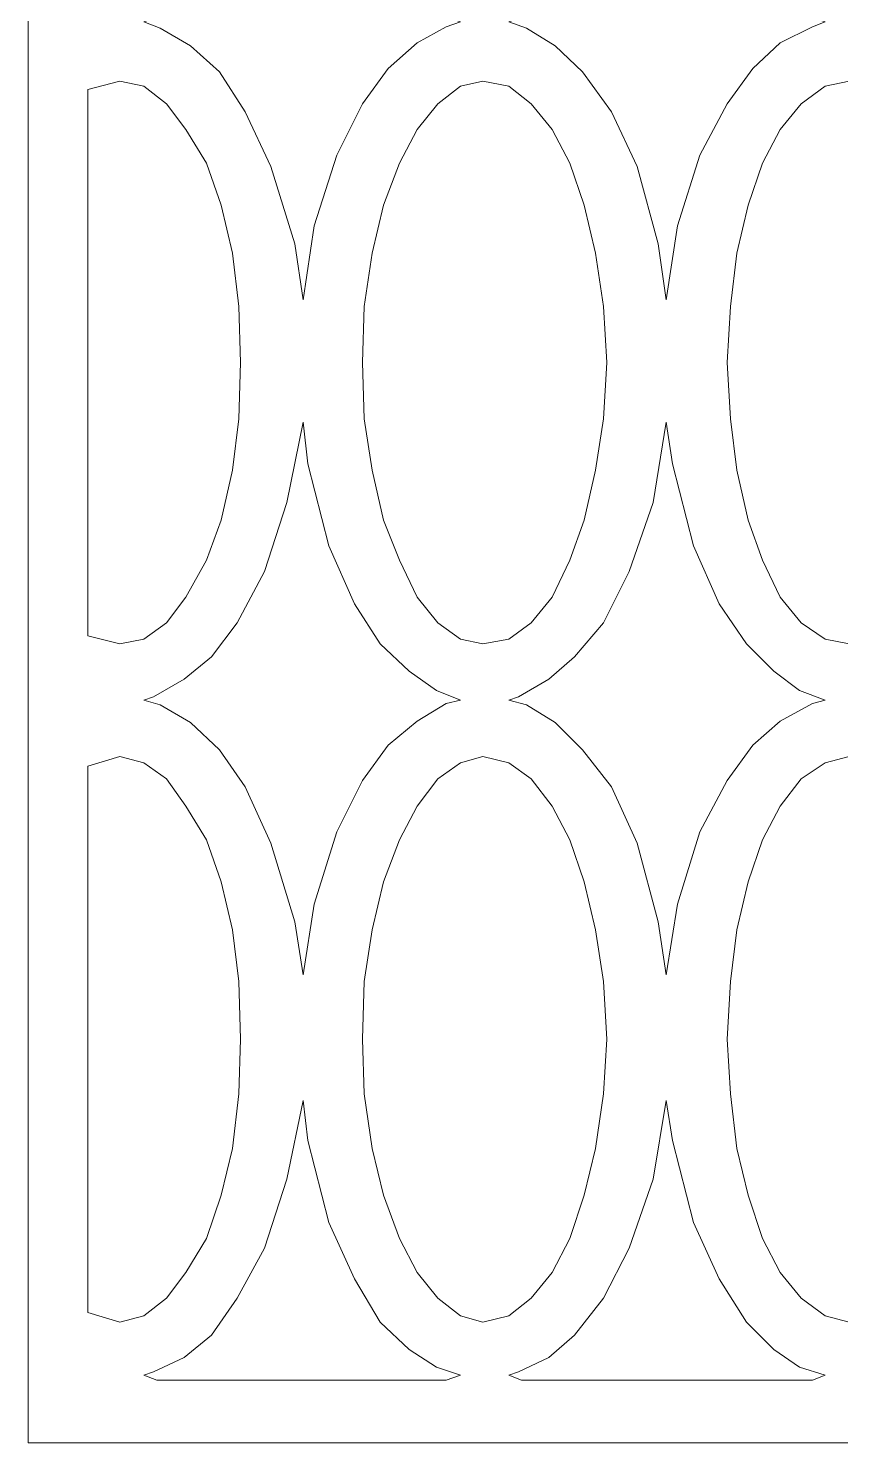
# Model space of a CAD drawing. Header units: centimetres. Extents: x -8.9 to 6.3, y -14 to 14.3.
# Drawn here: x -8.94 to -4.94, y -13.99 to -7.03 of the extents above; entities that cross this region are included whole.
import ezdxf

# ---------------------------------------------------------------- set-up
doc = ezdxf.new("R2010")
doc.units = ezdxf.units.CM
doc.header["$MEASUREMENT"] = 0
doc.layers.add('layer 1', color=7, linetype='Continuous')

msp = doc.modelspace()

# ---------------------------------------------------------------- linework, layer by layer
at = {"layer": 'layer 1', "color": 242, "lineweight": 9}
for points, knots in [([(6.30905, -13.98565), (6.30905, -13.98565), (6.30905, -0.07272), (6.30905, -0.07272), (6.30905, -0.07272), (6.30905, -0.07272), (-8.93983, -0.07272), (-8.93983, -0.07272), (-8.93983, -0.07272), (-8.93983, -0.07272), (-8.93983, -13.98565), (-8.93983, -13.98565), (-8.93983, -13.98565), (-8.93983, -13.98565), (6.30905, -13.98565), (6.30905, -13.98565)], [0, 0, 0, 0, 0.2, 0.2, 0.2, 0.2, 0.4, 0.4, 0.4, 0.4, 0.6, 0.6, 0.6, 0.6, 1, 1, 1, 1]), ([(-7.58806, -5.63789), (-7.58806, -5.63789), (-7.56435, -5.84343), (-7.56435, -5.84343), (-7.56435, -5.84343), (-7.56435, -5.84343), (-7.46158, -6.23868), (-7.46158, -6.23868), (-7.46158, -6.23868), (-7.46158, -6.23868), (-7.3351, -6.52326), (-7.3351, -6.52326), (-7.3351, -6.52326), (-7.3351, -6.52326), (-7.20862, -6.72879), (-7.20862, -6.72879), (-7.20862, -6.72879), (-7.20862, -6.72879), (-7.06633, -6.87109), (-7.06633, -6.87109), (-7.06633, -6.87109), (-7.06633, -6.87109), (-6.93194, -6.95804), (-6.93194, -6.95804), (-6.93194, -6.95804), (-6.93194, -6.95804), (-6.81337, -6.99757), (-6.81337, -6.99757), (-6.81337, -6.99757), (-6.81337, -6.99757), (-6.88451, -7.02128), (-6.88451, -7.02128), (-6.88451, -7.02128), (-6.88451, -7.02128), (-7.0268, -7.10033), (-7.0268, -7.10033), (-7.0268, -7.10033), (-7.0268, -7.10033), (-7.16909, -7.22681), (-7.16909, -7.22681), (-7.16909, -7.22681), (-7.16909, -7.22681), (-7.29558, -7.40073), (-7.29558, -7.40073), (-7.29558, -7.40073), (-7.29558, -7.40073), (-7.42206, -7.65369), (-7.42206, -7.65369), (-7.42206, -7.65369), (-7.42206, -7.65369), (-7.53273, -8.00151), (-7.53273, -8.00151), (-7.53273, -8.00151), (-7.53273, -8.00151), (-7.58806, -8.36514), (-7.58806, -8.36514), (-7.58806, -8.36514), (-7.58806, -8.36514), (-7.62759, -8.08847), (-7.62759, -8.08847), (-7.62759, -8.08847), (-7.62759, -8.08847), (-7.74616, -7.70902), (-7.74616, -7.70902), (-7.74616, -7.70902), (-7.74616, -7.70902), (-7.87265, -7.44025), (-7.87265, -7.44025), (-7.87265, -7.44025), (-7.87265, -7.44025), (-7.99913, -7.24262), (-7.99913, -7.24262), (-7.99913, -7.24262), (-7.99913, -7.24262), (-8.14142, -7.11614), (-8.14142, -7.11614), (-8.14142, -7.11614), (-8.14142, -7.11614), (-8.29161, -7.02919), (-8.29161, -7.02919), (-8.29161, -7.02919), (-8.29161, -7.02919), (-8.37066, -6.99757), (-8.37066, -6.99757), (-8.37066, -6.99757), (-8.37066, -6.99757), (-8.32323, -6.98176), (-8.32323, -6.98176), (-8.32323, -6.98176), (-8.32323, -6.98176), (-8.17304, -6.91061), (-8.17304, -6.91061), (-8.17304, -6.91061), (-8.17304, -6.91061), (-8.03865, -6.79994), (-8.03865, -6.79994), (-8.03865, -6.79994), (-8.03865, -6.79994), (-7.91217, -6.62603), (-7.91217, -6.62603), (-7.91217, -6.62603), (-7.91217, -6.62603), (-7.77778, -6.38097), (-7.77778, -6.38097), (-7.77778, -6.38097), (-7.77778, -6.38097), (-7.66711, -6.03315), (-7.66711, -6.03315), (-7.66711, -6.03315), (-7.66711, -6.03315), (-7.58806, -5.63789), (-7.58806, -5.63789)], [0, 0, 0, 0, 0.0344828, 0.0344828, 0.0344828, 0.0344828, 0.0689655, 0.0689655, 0.0689655, 0.0689655, 0.1034483, 0.1034483, 0.1034483, 0.1034483, 0.137931, 0.137931, 0.137931, 0.137931, 0.1724138, 0.1724138, 0.1724138, 0.1724138, 0.2068966, 0.2068966, 0.2068966, 0.2068966, 0.2413793, 0.2413793, 0.2413793, 0.2413793, 0.2758621, 0.2758621, 0.2758621, 0.2758621, 0.3103448, 0.3103448, 0.3103448, 0.3103448, 0.3448276, 0.3448276, 0.3448276, 0.3448276, 0.3793103, 0.3793103, 0.3793103, 0.3793103, 0.4137931, 0.4137931, 0.4137931, 0.4137931, 0.4482759, 0.4482759, 0.4482759, 0.4482759, 0.4827586, 0.4827586, 0.4827586, 0.4827586, 0.5172414, 0.5172414, 0.5172414, 0.5172414, 0.5517241, 0.5517241, 0.5517241, 0.5517241, 0.5862069, 0.5862069, 0.5862069, 0.5862069, 0.6206897, 0.6206897, 0.6206897, 0.6206897, 0.6551724, 0.6551724, 0.6551724, 0.6551724, 0.6896552, 0.6896552, 0.6896552, 0.6896552, 0.7241379, 0.7241379, 0.7241379, 0.7241379, 0.7586207, 0.7586207, 0.7586207, 0.7586207, 0.7931034, 0.7931034, 0.7931034, 0.7931034, 0.8275862, 0.8275862, 0.8275862, 0.8275862, 0.862069, 0.862069, 0.862069, 0.862069, 0.8965517, 0.8965517, 0.8965517, 0.8965517, 0.9310345, 0.9310345, 0.9310345, 0.9310345, 1, 1, 1, 1]), ([(-5.80152, -5.63789), (-5.80152, -5.63789), (-5.7699, -5.84343), (-5.7699, -5.84343), (-5.7699, -5.84343), (-5.7699, -5.84343), (-5.66713, -6.23868), (-5.66713, -6.23868), (-5.66713, -6.23868), (-5.66713, -6.23868), (-5.54065, -6.52326), (-5.54065, -6.52326), (-5.54065, -6.52326), (-5.54065, -6.52326), (-5.40626, -6.72879), (-5.40626, -6.72879), (-5.40626, -6.72879), (-5.40626, -6.72879), (-5.27188, -6.87109), (-5.27188, -6.87109), (-5.27188, -6.87109), (-5.27188, -6.87109), (-5.1454, -6.95804), (-5.1454, -6.95804), (-5.1454, -6.95804), (-5.1454, -6.95804), (-5.01891, -6.99757), (-5.01891, -6.99757), (-5.01891, -6.99757), (-5.01891, -6.99757), (-5.08215, -7.02128), (-5.08215, -7.02128), (-5.08215, -7.02128), (-5.08215, -7.02128), (-5.24026, -7.10033), (-5.24026, -7.10033), (-5.24026, -7.10033), (-5.24026, -7.10033), (-5.37464, -7.22681), (-5.37464, -7.22681), (-5.37464, -7.22681), (-5.37464, -7.22681), (-5.50112, -7.40073), (-5.50112, -7.40073), (-5.50112, -7.40073), (-5.50112, -7.40073), (-5.63551, -7.65369), (-5.63551, -7.65369), (-5.63551, -7.65369), (-5.63551, -7.65369), (-5.74618, -8.00151), (-5.74618, -8.00151), (-5.74618, -8.00151), (-5.74618, -8.00151), (-5.80152, -8.36514), (-5.80152, -8.36514), (-5.80152, -8.36514), (-5.80152, -8.36514), (-5.84104, -8.08847), (-5.84104, -8.08847), (-5.84104, -8.08847), (-5.84104, -8.08847), (-5.94381, -7.70902), (-5.94381, -7.70902), (-5.94381, -7.70902), (-5.94381, -7.70902), (-6.07029, -7.44025), (-6.07029, -7.44025), (-6.07029, -7.44025), (-6.07029, -7.44025), (-6.21258, -7.24262), (-6.21258, -7.24262), (-6.21258, -7.24262), (-6.21258, -7.24262), (-6.34697, -7.11614), (-6.34697, -7.11614), (-6.34697, -7.11614), (-6.34697, -7.11614), (-6.48926, -7.02919), (-6.48926, -7.02919), (-6.48926, -7.02919), (-6.48926, -7.02919), (-6.57621, -6.99757), (-6.57621, -6.99757), (-6.57621, -6.99757), (-6.57621, -6.99757), (-6.52878, -6.98176), (-6.52878, -6.98176), (-6.52878, -6.98176), (-6.52878, -6.98176), (-6.37859, -6.91061), (-6.37859, -6.91061), (-6.37859, -6.91061), (-6.37859, -6.91061), (-6.25211, -6.79994), (-6.25211, -6.79994), (-6.25211, -6.79994), (-6.25211, -6.79994), (-6.10981, -6.62603), (-6.10981, -6.62603), (-6.10981, -6.62603), (-6.10981, -6.62603), (-5.98333, -6.38097), (-5.98333, -6.38097), (-5.98333, -6.38097), (-5.98333, -6.38097), (-5.86476, -6.03315), (-5.86476, -6.03315), (-5.86476, -6.03315), (-5.86476, -6.03315), (-5.80152, -5.63789), (-5.80152, -5.63789)], [0, 0, 0, 0, 0.0344828, 0.0344828, 0.0344828, 0.0344828, 0.0689655, 0.0689655, 0.0689655, 0.0689655, 0.1034483, 0.1034483, 0.1034483, 0.1034483, 0.137931, 0.137931, 0.137931, 0.137931, 0.1724138, 0.1724138, 0.1724138, 0.1724138, 0.2068966, 0.2068966, 0.2068966, 0.2068966, 0.2413793, 0.2413793, 0.2413793, 0.2413793, 0.2758621, 0.2758621, 0.2758621, 0.2758621, 0.3103448, 0.3103448, 0.3103448, 0.3103448, 0.3448276, 0.3448276, 0.3448276, 0.3448276, 0.3793103, 0.3793103, 0.3793103, 0.3793103, 0.4137931, 0.4137931, 0.4137931, 0.4137931, 0.4482759, 0.4482759, 0.4482759, 0.4482759, 0.4827586, 0.4827586, 0.4827586, 0.4827586, 0.5172414, 0.5172414, 0.5172414, 0.5172414, 0.5517241, 0.5517241, 0.5517241, 0.5517241, 0.5862069, 0.5862069, 0.5862069, 0.5862069, 0.6206897, 0.6206897, 0.6206897, 0.6206897, 0.6551724, 0.6551724, 0.6551724, 0.6551724, 0.6896552, 0.6896552, 0.6896552, 0.6896552, 0.7241379, 0.7241379, 0.7241379, 0.7241379, 0.7586207, 0.7586207, 0.7586207, 0.7586207, 0.7931034, 0.7931034, 0.7931034, 0.7931034, 0.8275862, 0.8275862, 0.8275862, 0.8275862, 0.862069, 0.862069, 0.862069, 0.862069, 0.8965517, 0.8965517, 0.8965517, 0.8965517, 0.9310345, 0.9310345, 0.9310345, 0.9310345, 1, 1, 1, 1]), ([(-8.64734, -10.0173), (-8.64734, -10.0173), (-8.48924, -10.05683), (-8.48924, -10.05683), (-8.48924, -10.05683), (-8.48924, -10.05683), (-8.37066, -10.03311), (-8.37066, -10.03311), (-8.37066, -10.03311), (-8.37066, -10.03311), (-8.25999, -9.95406), (-8.25999, -9.95406), (-8.25999, -9.95406), (-8.25999, -9.95406), (-8.16513, -9.82758), (-8.16513, -9.82758), (-8.16513, -9.82758), (-8.16513, -9.82758), (-8.06237, -9.64577), (-8.06237, -9.64577), (-8.06237, -9.64577), (-8.06237, -9.64577), (-7.99122, -9.44811), (-7.99122, -9.44811), (-7.99122, -9.44811), (-7.99122, -9.44811), (-7.93589, -9.20308), (-7.93589, -9.20308), (-7.93589, -9.20308), (-7.93589, -9.20308), (-7.90427, -8.95012), (-7.90427, -8.95012), (-7.90427, -8.95012), (-7.90427, -8.95012), (-7.89636, -8.67344), (-7.89636, -8.67344), (-7.89636, -8.67344), (-7.89636, -8.67344), (-7.90427, -8.39676), (-7.90427, -8.39676), (-7.90427, -8.39676), (-7.90427, -8.39676), (-7.93589, -8.1359), (-7.93589, -8.1359), (-7.93589, -8.1359), (-7.93589, -8.1359), (-7.99122, -7.89875), (-7.99122, -7.89875), (-7.99122, -7.89875), (-7.99122, -7.89875), (-8.06237, -7.69321), (-8.06237, -7.69321), (-8.06237, -7.69321), (-8.06237, -7.69321), (-8.16513, -7.52721), (-8.16513, -7.52721), (-8.16513, -7.52721), (-8.16513, -7.52721), (-8.25999, -7.40073), (-8.25999, -7.40073), (-8.25999, -7.40073), (-8.25999, -7.40073), (-8.37066, -7.31377), (-8.37066, -7.31377), (-8.37066, -7.31377), (-8.37066, -7.31377), (-8.48924, -7.29005), (-8.48924, -7.29005), (-8.48924, -7.29005), (-8.48924, -7.29005), (-8.64734, -7.32958), (-8.64734, -7.32958), (-8.64734, -7.32958), (-8.64734, -7.32958), (-8.64734, -10.0173), (-8.64734, -10.0173)], [0, 0, 0, 0, 0.05, 0.05, 0.05, 0.05, 0.1, 0.1, 0.1, 0.1, 0.15, 0.15, 0.15, 0.15, 0.2, 0.2, 0.2, 0.2, 0.25, 0.25, 0.25, 0.25, 0.3, 0.3, 0.3, 0.3, 0.35, 0.35, 0.35, 0.35, 0.4, 0.4, 0.4, 0.4, 0.45, 0.45, 0.45, 0.45, 0.5, 0.5, 0.5, 0.5, 0.55, 0.55, 0.55, 0.55, 0.6, 0.6, 0.6, 0.6, 0.65, 0.65, 0.65, 0.65, 0.7, 0.7, 0.7, 0.7, 0.75, 0.75, 0.75, 0.75, 0.8, 0.8, 0.8, 0.8, 0.85, 0.85, 0.85, 0.85, 0.9, 0.9, 0.9, 0.9, 1, 1, 1, 1]), ([(-6.094, -8.67344), (-6.094, -8.67344), (-6.10981, -8.39676), (-6.10981, -8.39676), (-6.10981, -8.39676), (-6.10981, -8.39676), (-6.14934, -8.1359), (-6.14934, -8.1359), (-6.14934, -8.1359), (-6.14934, -8.1359), (-6.20468, -7.89875), (-6.20468, -7.89875), (-6.20468, -7.89875), (-6.20468, -7.89875), (-6.27582, -7.69321), (-6.27582, -7.69321), (-6.27582, -7.69321), (-6.27582, -7.69321), (-6.36278, -7.52721), (-6.36278, -7.52721), (-6.36278, -7.52721), (-6.36278, -7.52721), (-6.46554, -7.40073), (-6.46554, -7.40073), (-6.46554, -7.40073), (-6.46554, -7.40073), (-6.57621, -7.31377), (-6.57621, -7.31377), (-6.57621, -7.31377), (-6.57621, -7.31377), (-6.70269, -7.29005), (-6.70269, -7.29005), (-6.70269, -7.29005), (-6.70269, -7.29005), (-6.81337, -7.31377), (-6.81337, -7.31377), (-6.81337, -7.31377), (-6.81337, -7.31377), (-6.92404, -7.40073), (-6.92404, -7.40073), (-6.92404, -7.40073), (-6.92404, -7.40073), (-7.0268, -7.52721), (-7.0268, -7.52721), (-7.0268, -7.52721), (-7.0268, -7.52721), (-7.11376, -7.69321), (-7.11376, -7.69321), (-7.11376, -7.69321), (-7.11376, -7.69321), (-7.19281, -7.89875), (-7.19281, -7.89875), (-7.19281, -7.89875), (-7.19281, -7.89875), (-7.24814, -8.1359), (-7.24814, -8.1359), (-7.24814, -8.1359), (-7.24814, -8.1359), (-7.28767, -8.39676), (-7.28767, -8.39676), (-7.28767, -8.39676), (-7.28767, -8.39676), (-7.29558, -8.67344), (-7.29558, -8.67344), (-7.29558, -8.67344), (-7.29558, -8.67344), (-7.28767, -8.95012), (-7.28767, -8.95012), (-7.28767, -8.95012), (-7.28767, -8.95012), (-7.24814, -9.20308), (-7.24814, -9.20308), (-7.24814, -9.20308), (-7.24814, -9.20308), (-7.19281, -9.44811), (-7.19281, -9.44811), (-7.19281, -9.44811), (-7.19281, -9.44811), (-7.11376, -9.64577), (-7.11376, -9.64577), (-7.11376, -9.64577), (-7.11376, -9.64577), (-7.0268, -9.82758), (-7.0268, -9.82758), (-7.0268, -9.82758), (-7.0268, -9.82758), (-6.92404, -9.95406), (-6.92404, -9.95406), (-6.92404, -9.95406), (-6.92404, -9.95406), (-6.81337, -10.03311), (-6.81337, -10.03311), (-6.81337, -10.03311), (-6.81337, -10.03311), (-6.70269, -10.05683), (-6.70269, -10.05683), (-6.70269, -10.05683), (-6.70269, -10.05683), (-6.57621, -10.03311), (-6.57621, -10.03311), (-6.57621, -10.03311), (-6.57621, -10.03311), (-6.46554, -9.95406), (-6.46554, -9.95406), (-6.46554, -9.95406), (-6.46554, -9.95406), (-6.36278, -9.82758), (-6.36278, -9.82758), (-6.36278, -9.82758), (-6.36278, -9.82758), (-6.27582, -9.64577), (-6.27582, -9.64577), (-6.27582, -9.64577), (-6.27582, -9.64577), (-6.20468, -9.44811), (-6.20468, -9.44811), (-6.20468, -9.44811), (-6.20468, -9.44811), (-6.14934, -9.20308), (-6.14934, -9.20308), (-6.14934, -9.20308), (-6.14934, -9.20308), (-6.10981, -8.95012), (-6.10981, -8.95012), (-6.10981, -8.95012), (-6.10981, -8.95012), (-6.094, -8.67344), (-6.094, -8.67344)], [0, 0, 0, 0, 0.030303, 0.030303, 0.030303, 0.030303, 0.0606061, 0.0606061, 0.0606061, 0.0606061, 0.0909091, 0.0909091, 0.0909091, 0.0909091, 0.1212121, 0.1212121, 0.1212121, 0.1212121, 0.1515152, 0.1515152, 0.1515152, 0.1515152, 0.1818182, 0.1818182, 0.1818182, 0.1818182, 0.2121212, 0.2121212, 0.2121212, 0.2121212, 0.2424242, 0.2424242, 0.2424242, 0.2424242, 0.2727273, 0.2727273, 0.2727273, 0.2727273, 0.3030303, 0.3030303, 0.3030303, 0.3030303, 0.3333333, 0.3333333, 0.3333333, 0.3333333, 0.3636364, 0.3636364, 0.3636364, 0.3636364, 0.3939394, 0.3939394, 0.3939394, 0.3939394, 0.4242424, 0.4242424, 0.4242424, 0.4242424, 0.4545455, 0.4545455, 0.4545455, 0.4545455, 0.4848485, 0.4848485, 0.4848485, 0.4848485, 0.5151515, 0.5151515, 0.5151515, 0.5151515, 0.5454545, 0.5454545, 0.5454545, 0.5454545, 0.5757576, 0.5757576, 0.5757576, 0.5757576, 0.6060606, 0.6060606, 0.6060606, 0.6060606, 0.6363636, 0.6363636, 0.6363636, 0.6363636, 0.6666667, 0.6666667, 0.6666667, 0.6666667, 0.6969697, 0.6969697, 0.6969697, 0.6969697, 0.7272727, 0.7272727, 0.7272727, 0.7272727, 0.7575758, 0.7575758, 0.7575758, 0.7575758, 0.7878788, 0.7878788, 0.7878788, 0.7878788, 0.8181818, 0.8181818, 0.8181818, 0.8181818, 0.8484848, 0.8484848, 0.8484848, 0.8484848, 0.8787879, 0.8787879, 0.8787879, 0.8787879, 0.9090909, 0.9090909, 0.9090909, 0.9090909, 0.9393939, 0.9393939, 0.9393939, 0.9393939, 1, 1, 1, 1]), ([(-4.30746, -8.67344), (-4.30746, -8.67344), (-4.31536, -8.39676), (-4.31536, -8.39676), (-4.31536, -8.39676), (-4.31536, -8.39676), (-4.35489, -8.1359), (-4.35489, -8.1359), (-4.35489, -8.1359), (-4.35489, -8.1359), (-4.41022, -7.89875), (-4.41022, -7.89875), (-4.41022, -7.89875), (-4.41022, -7.89875), (-4.48137, -7.69321), (-4.48137, -7.69321), (-4.48137, -7.69321), (-4.48137, -7.69321), (-4.56833, -7.52721), (-4.56833, -7.52721), (-4.56833, -7.52721), (-4.56833, -7.52721), (-4.67109, -7.40073), (-4.67109, -7.40073), (-4.67109, -7.40073), (-4.67109, -7.40073), (-4.78176, -7.31377), (-4.78176, -7.31377), (-4.78176, -7.31377), (-4.78176, -7.31377), (-4.90034, -7.29005), (-4.90034, -7.29005), (-4.90034, -7.29005), (-4.90034, -7.29005), (-5.01891, -7.31377), (-5.01891, -7.31377), (-5.01891, -7.31377), (-5.01891, -7.31377), (-5.13749, -7.40073), (-5.13749, -7.40073), (-5.13749, -7.40073), (-5.13749, -7.40073), (-5.24026, -7.52721), (-5.24026, -7.52721), (-5.24026, -7.52721), (-5.24026, -7.52721), (-5.32721, -7.69321), (-5.32721, -7.69321), (-5.32721, -7.69321), (-5.32721, -7.69321), (-5.39836, -7.89875), (-5.39836, -7.89875), (-5.39836, -7.89875), (-5.39836, -7.89875), (-5.45369, -8.1359), (-5.45369, -8.1359), (-5.45369, -8.1359), (-5.45369, -8.1359), (-5.48531, -8.39676), (-5.48531, -8.39676), (-5.48531, -8.39676), (-5.48531, -8.39676), (-5.50112, -8.67344), (-5.50112, -8.67344), (-5.50112, -8.67344), (-5.50112, -8.67344), (-5.48531, -8.95012), (-5.48531, -8.95012), (-5.48531, -8.95012), (-5.48531, -8.95012), (-5.45369, -9.20308), (-5.45369, -9.20308), (-5.45369, -9.20308), (-5.45369, -9.20308), (-5.39836, -9.44811), (-5.39836, -9.44811), (-5.39836, -9.44811), (-5.39836, -9.44811), (-5.32721, -9.64577), (-5.32721, -9.64577), (-5.32721, -9.64577), (-5.32721, -9.64577), (-5.24026, -9.82758), (-5.24026, -9.82758), (-5.24026, -9.82758), (-5.24026, -9.82758), (-5.13749, -9.95406), (-5.13749, -9.95406), (-5.13749, -9.95406), (-5.13749, -9.95406), (-5.01891, -10.03311), (-5.01891, -10.03311), (-5.01891, -10.03311), (-5.01891, -10.03311), (-4.90034, -10.05683), (-4.90034, -10.05683), (-4.90034, -10.05683), (-4.90034, -10.05683), (-4.78176, -10.03311), (-4.78176, -10.03311), (-4.78176, -10.03311), (-4.78176, -10.03311), (-4.67109, -9.95406), (-4.67109, -9.95406), (-4.67109, -9.95406), (-4.67109, -9.95406), (-4.56833, -9.82758), (-4.56833, -9.82758), (-4.56833, -9.82758), (-4.56833, -9.82758), (-4.48137, -9.64577), (-4.48137, -9.64577), (-4.48137, -9.64577), (-4.48137, -9.64577), (-4.41022, -9.44811), (-4.41022, -9.44811), (-4.41022, -9.44811), (-4.41022, -9.44811), (-4.35489, -9.20308), (-4.35489, -9.20308), (-4.35489, -9.20308), (-4.35489, -9.20308), (-4.31536, -8.95012), (-4.31536, -8.95012), (-4.31536, -8.95012), (-4.31536, -8.95012), (-4.30746, -8.67344), (-4.30746, -8.67344)], [0, 0, 0, 0, 0.030303, 0.030303, 0.030303, 0.030303, 0.0606061, 0.0606061, 0.0606061, 0.0606061, 0.0909091, 0.0909091, 0.0909091, 0.0909091, 0.1212121, 0.1212121, 0.1212121, 0.1212121, 0.1515152, 0.1515152, 0.1515152, 0.1515152, 0.1818182, 0.1818182, 0.1818182, 0.1818182, 0.2121212, 0.2121212, 0.2121212, 0.2121212, 0.2424242, 0.2424242, 0.2424242, 0.2424242, 0.2727273, 0.2727273, 0.2727273, 0.2727273, 0.3030303, 0.3030303, 0.3030303, 0.3030303, 0.3333333, 0.3333333, 0.3333333, 0.3333333, 0.3636364, 0.3636364, 0.3636364, 0.3636364, 0.3939394, 0.3939394, 0.3939394, 0.3939394, 0.4242424, 0.4242424, 0.4242424, 0.4242424, 0.4545455, 0.4545455, 0.4545455, 0.4545455, 0.4848485, 0.4848485, 0.4848485, 0.4848485, 0.5151515, 0.5151515, 0.5151515, 0.5151515, 0.5454545, 0.5454545, 0.5454545, 0.5454545, 0.5757576, 0.5757576, 0.5757576, 0.5757576, 0.6060606, 0.6060606, 0.6060606, 0.6060606, 0.6363636, 0.6363636, 0.6363636, 0.6363636, 0.6666667, 0.6666667, 0.6666667, 0.6666667, 0.6969697, 0.6969697, 0.6969697, 0.6969697, 0.7272727, 0.7272727, 0.7272727, 0.7272727, 0.7575758, 0.7575758, 0.7575758, 0.7575758, 0.7878788, 0.7878788, 0.7878788, 0.7878788, 0.8181818, 0.8181818, 0.8181818, 0.8181818, 0.8484848, 0.8484848, 0.8484848, 0.8484848, 0.8787879, 0.8787879, 0.8787879, 0.8787879, 0.9090909, 0.9090909, 0.9090909, 0.9090909, 0.9393939, 0.9393939, 0.9393939, 0.9393939, 1, 1, 1, 1]), ([(-7.58806, -8.96593), (-7.58806, -8.96593), (-7.56435, -9.17146), (-7.56435, -9.17146), (-7.56435, -9.17146), (-7.56435, -9.17146), (-7.46158, -9.57462), (-7.46158, -9.57462), (-7.46158, -9.57462), (-7.46158, -9.57462), (-7.3351, -9.8592), (-7.3351, -9.8592), (-7.3351, -9.8592), (-7.3351, -9.8592), (-7.20862, -10.05683), (-7.20862, -10.05683), (-7.20862, -10.05683), (-7.20862, -10.05683), (-7.06633, -10.19122), (-7.06633, -10.19122), (-7.06633, -10.19122), (-7.06633, -10.19122), (-6.93194, -10.28608), (-6.93194, -10.28608), (-6.93194, -10.28608), (-6.93194, -10.28608), (-6.81337, -10.33351), (-6.81337, -10.33351), (-6.81337, -10.33351), (-6.81337, -10.33351), (-6.88451, -10.34932), (-6.88451, -10.34932), (-6.88451, -10.34932), (-6.88451, -10.34932), (-7.0268, -10.43624), (-7.0268, -10.43624), (-7.0268, -10.43624), (-7.0268, -10.43624), (-7.16909, -10.55485), (-7.16909, -10.55485), (-7.16909, -10.55485), (-7.16909, -10.55485), (-7.29558, -10.72876), (-7.29558, -10.72876), (-7.29558, -10.72876), (-7.29558, -10.72876), (-7.42206, -10.98172), (-7.42206, -10.98172), (-7.42206, -10.98172), (-7.42206, -10.98172), (-7.53273, -11.33745), (-7.53273, -11.33745), (-7.53273, -11.33745), (-7.53273, -11.33745), (-7.58806, -11.68527), (-7.58806, -11.68527), (-7.58806, -11.68527), (-7.58806, -11.68527), (-7.62759, -11.42438), (-7.62759, -11.42438), (-7.62759, -11.42438), (-7.62759, -11.42438), (-7.74616, -11.03706), (-7.74616, -11.03706), (-7.74616, -11.03706), (-7.74616, -11.03706), (-7.87265, -10.76038), (-7.87265, -10.76038), (-7.87265, -10.76038), (-7.87265, -10.76038), (-7.99913, -10.57856), (-7.99913, -10.57856), (-7.99913, -10.57856), (-7.99913, -10.57856), (-8.14142, -10.44418), (-8.14142, -10.44418), (-8.14142, -10.44418), (-8.14142, -10.44418), (-8.29161, -10.35722), (-8.29161, -10.35722), (-8.29161, -10.35722), (-8.29161, -10.35722), (-8.37066, -10.33351), (-8.37066, -10.33351), (-8.37066, -10.33351), (-8.37066, -10.33351), (-8.32323, -10.3177), (-8.32323, -10.3177), (-8.32323, -10.3177), (-8.32323, -10.3177), (-8.17304, -10.23074), (-8.17304, -10.23074), (-8.17304, -10.23074), (-8.17304, -10.23074), (-8.03865, -10.12007), (-8.03865, -10.12007), (-8.03865, -10.12007), (-8.03865, -10.12007), (-7.91217, -9.95406), (-7.91217, -9.95406), (-7.91217, -9.95406), (-7.91217, -9.95406), (-7.77778, -9.7011), (-7.77778, -9.7011), (-7.77778, -9.7011), (-7.77778, -9.7011), (-7.66711, -9.36118), (-7.66711, -9.36118), (-7.66711, -9.36118), (-7.66711, -9.36118), (-7.58806, -8.96593), (-7.58806, -8.96593)], [0, 0, 0, 0, 0.0344828, 0.0344828, 0.0344828, 0.0344828, 0.0689655, 0.0689655, 0.0689655, 0.0689655, 0.1034483, 0.1034483, 0.1034483, 0.1034483, 0.137931, 0.137931, 0.137931, 0.137931, 0.1724138, 0.1724138, 0.1724138, 0.1724138, 0.2068966, 0.2068966, 0.2068966, 0.2068966, 0.2413793, 0.2413793, 0.2413793, 0.2413793, 0.2758621, 0.2758621, 0.2758621, 0.2758621, 0.3103448, 0.3103448, 0.3103448, 0.3103448, 0.3448276, 0.3448276, 0.3448276, 0.3448276, 0.3793103, 0.3793103, 0.3793103, 0.3793103, 0.4137931, 0.4137931, 0.4137931, 0.4137931, 0.4482759, 0.4482759, 0.4482759, 0.4482759, 0.4827586, 0.4827586, 0.4827586, 0.4827586, 0.5172414, 0.5172414, 0.5172414, 0.5172414, 0.5517241, 0.5517241, 0.5517241, 0.5517241, 0.5862069, 0.5862069, 0.5862069, 0.5862069, 0.6206897, 0.6206897, 0.6206897, 0.6206897, 0.6551724, 0.6551724, 0.6551724, 0.6551724, 0.6896552, 0.6896552, 0.6896552, 0.6896552, 0.7241379, 0.7241379, 0.7241379, 0.7241379, 0.7586207, 0.7586207, 0.7586207, 0.7586207, 0.7931034, 0.7931034, 0.7931034, 0.7931034, 0.8275862, 0.8275862, 0.8275862, 0.8275862, 0.862069, 0.862069, 0.862069, 0.862069, 0.8965517, 0.8965517, 0.8965517, 0.8965517, 0.9310345, 0.9310345, 0.9310345, 0.9310345, 1, 1, 1, 1]), ([(-5.80152, -8.96593), (-5.80152, -8.96593), (-5.7699, -9.17146), (-5.7699, -9.17146), (-5.7699, -9.17146), (-5.7699, -9.17146), (-5.66713, -9.57462), (-5.66713, -9.57462), (-5.66713, -9.57462), (-5.66713, -9.57462), (-5.54065, -9.8592), (-5.54065, -9.8592), (-5.54065, -9.8592), (-5.54065, -9.8592), (-5.40626, -10.05683), (-5.40626, -10.05683), (-5.40626, -10.05683), (-5.40626, -10.05683), (-5.27188, -10.19122), (-5.27188, -10.19122), (-5.27188, -10.19122), (-5.27188, -10.19122), (-5.1454, -10.28608), (-5.1454, -10.28608), (-5.1454, -10.28608), (-5.1454, -10.28608), (-5.01891, -10.33351), (-5.01891, -10.33351), (-5.01891, -10.33351), (-5.01891, -10.33351), (-5.08215, -10.34932), (-5.08215, -10.34932), (-5.08215, -10.34932), (-5.08215, -10.34932), (-5.24026, -10.43624), (-5.24026, -10.43624), (-5.24026, -10.43624), (-5.24026, -10.43624), (-5.37464, -10.55485), (-5.37464, -10.55485), (-5.37464, -10.55485), (-5.37464, -10.55485), (-5.50112, -10.72876), (-5.50112, -10.72876), (-5.50112, -10.72876), (-5.50112, -10.72876), (-5.63551, -10.98172), (-5.63551, -10.98172), (-5.63551, -10.98172), (-5.63551, -10.98172), (-5.74618, -11.33745), (-5.74618, -11.33745), (-5.74618, -11.33745), (-5.74618, -11.33745), (-5.80152, -11.68527), (-5.80152, -11.68527), (-5.80152, -11.68527), (-5.80152, -11.68527), (-5.84104, -11.42438), (-5.84104, -11.42438), (-5.84104, -11.42438), (-5.84104, -11.42438), (-5.94381, -11.03706), (-5.94381, -11.03706), (-5.94381, -11.03706), (-5.94381, -11.03706), (-6.07029, -10.76038), (-6.07029, -10.76038), (-6.07029, -10.76038), (-6.07029, -10.76038), (-6.21258, -10.57856), (-6.21258, -10.57856), (-6.21258, -10.57856), (-6.21258, -10.57856), (-6.34697, -10.44418), (-6.34697, -10.44418), (-6.34697, -10.44418), (-6.34697, -10.44418), (-6.48926, -10.35722), (-6.48926, -10.35722), (-6.48926, -10.35722), (-6.48926, -10.35722), (-6.57621, -10.33351), (-6.57621, -10.33351), (-6.57621, -10.33351), (-6.57621, -10.33351), (-6.52878, -10.3177), (-6.52878, -10.3177), (-6.52878, -10.3177), (-6.52878, -10.3177), (-6.37859, -10.23074), (-6.37859, -10.23074), (-6.37859, -10.23074), (-6.37859, -10.23074), (-6.25211, -10.12007), (-6.25211, -10.12007), (-6.25211, -10.12007), (-6.25211, -10.12007), (-6.10981, -9.95406), (-6.10981, -9.95406), (-6.10981, -9.95406), (-6.10981, -9.95406), (-5.98333, -9.7011), (-5.98333, -9.7011), (-5.98333, -9.7011), (-5.98333, -9.7011), (-5.86476, -9.36118), (-5.86476, -9.36118), (-5.86476, -9.36118), (-5.86476, -9.36118), (-5.80152, -8.96593), (-5.80152, -8.96593)], [0, 0, 0, 0, 0.0344828, 0.0344828, 0.0344828, 0.0344828, 0.0689655, 0.0689655, 0.0689655, 0.0689655, 0.1034483, 0.1034483, 0.1034483, 0.1034483, 0.137931, 0.137931, 0.137931, 0.137931, 0.1724138, 0.1724138, 0.1724138, 0.1724138, 0.2068966, 0.2068966, 0.2068966, 0.2068966, 0.2413793, 0.2413793, 0.2413793, 0.2413793, 0.2758621, 0.2758621, 0.2758621, 0.2758621, 0.3103448, 0.3103448, 0.3103448, 0.3103448, 0.3448276, 0.3448276, 0.3448276, 0.3448276, 0.3793103, 0.3793103, 0.3793103, 0.3793103, 0.4137931, 0.4137931, 0.4137931, 0.4137931, 0.4482759, 0.4482759, 0.4482759, 0.4482759, 0.4827586, 0.4827586, 0.4827586, 0.4827586, 0.5172414, 0.5172414, 0.5172414, 0.5172414, 0.5517241, 0.5517241, 0.5517241, 0.5517241, 0.5862069, 0.5862069, 0.5862069, 0.5862069, 0.6206897, 0.6206897, 0.6206897, 0.6206897, 0.6551724, 0.6551724, 0.6551724, 0.6551724, 0.6896552, 0.6896552, 0.6896552, 0.6896552, 0.7241379, 0.7241379, 0.7241379, 0.7241379, 0.7586207, 0.7586207, 0.7586207, 0.7586207, 0.7931034, 0.7931034, 0.7931034, 0.7931034, 0.8275862, 0.8275862, 0.8275862, 0.8275862, 0.862069, 0.862069, 0.862069, 0.862069, 0.8965517, 0.8965517, 0.8965517, 0.8965517, 0.9310345, 0.9310345, 0.9310345, 0.9310345, 1, 1, 1, 1]), ([(-8.64734, -13.34534), (-8.64734, -13.34534), (-8.48924, -13.39277), (-8.48924, -13.39277), (-8.48924, -13.39277), (-8.48924, -13.39277), (-8.37066, -13.36115), (-8.37066, -13.36115), (-8.37066, -13.36115), (-8.37066, -13.36115), (-8.25999, -13.27419), (-8.25999, -13.27419), (-8.25999, -13.27419), (-8.25999, -13.27419), (-8.16513, -13.14771), (-8.16513, -13.14771), (-8.16513, -13.14771), (-8.16513, -13.14771), (-8.06237, -12.98171), (-8.06237, -12.98171), (-8.06237, -12.98171), (-8.06237, -12.98171), (-7.99122, -12.76827), (-7.99122, -12.76827), (-7.99122, -12.76827), (-7.99122, -12.76827), (-7.93589, -12.53902), (-7.93589, -12.53902), (-7.93589, -12.53902), (-7.93589, -12.53902), (-7.90427, -12.27025), (-7.90427, -12.27025), (-7.90427, -12.27025), (-7.90427, -12.27025), (-7.89636, -12.00148), (-7.89636, -12.00148), (-7.89636, -12.00148), (-7.89636, -12.00148), (-7.90427, -11.71689), (-7.90427, -11.71689), (-7.90427, -11.71689), (-7.90427, -11.71689), (-7.93589, -11.46393), (-7.93589, -11.46393), (-7.93589, -11.46393), (-7.93589, -11.46393), (-7.99122, -11.22678), (-7.99122, -11.22678), (-7.99122, -11.22678), (-7.99122, -11.22678), (-8.06237, -11.02125), (-8.06237, -11.02125), (-8.06237, -11.02125), (-8.06237, -11.02125), (-8.16513, -10.85524), (-8.16513, -10.85524), (-8.16513, -10.85524), (-8.16513, -10.85524), (-8.25999, -10.72086), (-8.25999, -10.72086), (-8.25999, -10.72086), (-8.25999, -10.72086), (-8.37066, -10.6418), (-8.37066, -10.6418), (-8.37066, -10.6418), (-8.37066, -10.6418), (-8.48924, -10.61018), (-8.48924, -10.61018), (-8.48924, -10.61018), (-8.48924, -10.61018), (-8.64734, -10.65762), (-8.64734, -10.65762), (-8.64734, -10.65762), (-8.64734, -10.65762), (-8.64734, -13.34534), (-8.64734, -13.34534)], [0, 0, 0, 0, 0.05, 0.05, 0.05, 0.05, 0.1, 0.1, 0.1, 0.1, 0.15, 0.15, 0.15, 0.15, 0.2, 0.2, 0.2, 0.2, 0.25, 0.25, 0.25, 0.25, 0.3, 0.3, 0.3, 0.3, 0.35, 0.35, 0.35, 0.35, 0.4, 0.4, 0.4, 0.4, 0.45, 0.45, 0.45, 0.45, 0.5, 0.5, 0.5, 0.5, 0.55, 0.55, 0.55, 0.55, 0.6, 0.6, 0.6, 0.6, 0.65, 0.65, 0.65, 0.65, 0.7, 0.7, 0.7, 0.7, 0.75, 0.75, 0.75, 0.75, 0.8, 0.8, 0.8, 0.8, 0.85, 0.85, 0.85, 0.85, 0.9, 0.9, 0.9, 0.9, 1, 1, 1, 1]), ([(-6.094, -12.00148), (-6.094, -12.00148), (-6.10981, -11.71689), (-6.10981, -11.71689), (-6.10981, -11.71689), (-6.10981, -11.71689), (-6.14934, -11.46393), (-6.14934, -11.46393), (-6.14934, -11.46393), (-6.14934, -11.46393), (-6.20468, -11.22678), (-6.20468, -11.22678), (-6.20468, -11.22678), (-6.20468, -11.22678), (-6.27582, -11.02125), (-6.27582, -11.02125), (-6.27582, -11.02125), (-6.27582, -11.02125), (-6.36278, -10.85524), (-6.36278, -10.85524), (-6.36278, -10.85524), (-6.36278, -10.85524), (-6.46554, -10.72086), (-6.46554, -10.72086), (-6.46554, -10.72086), (-6.46554, -10.72086), (-6.57621, -10.6418), (-6.57621, -10.6418), (-6.57621, -10.6418), (-6.57621, -10.6418), (-6.70269, -10.61018), (-6.70269, -10.61018), (-6.70269, -10.61018), (-6.70269, -10.61018), (-6.81337, -10.6418), (-6.81337, -10.6418), (-6.81337, -10.6418), (-6.81337, -10.6418), (-6.92404, -10.72086), (-6.92404, -10.72086), (-6.92404, -10.72086), (-6.92404, -10.72086), (-7.0268, -10.85524), (-7.0268, -10.85524), (-7.0268, -10.85524), (-7.0268, -10.85524), (-7.11376, -11.02125), (-7.11376, -11.02125), (-7.11376, -11.02125), (-7.11376, -11.02125), (-7.19281, -11.22678), (-7.19281, -11.22678), (-7.19281, -11.22678), (-7.19281, -11.22678), (-7.24814, -11.46393), (-7.24814, -11.46393), (-7.24814, -11.46393), (-7.24814, -11.46393), (-7.28767, -11.71689), (-7.28767, -11.71689), (-7.28767, -11.71689), (-7.28767, -11.71689), (-7.29558, -12.00148), (-7.29558, -12.00148), (-7.29558, -12.00148), (-7.29558, -12.00148), (-7.28767, -12.27025), (-7.28767, -12.27025), (-7.28767, -12.27025), (-7.28767, -12.27025), (-7.24814, -12.53902), (-7.24814, -12.53902), (-7.24814, -12.53902), (-7.24814, -12.53902), (-7.19281, -12.76827), (-7.19281, -12.76827), (-7.19281, -12.76827), (-7.19281, -12.76827), (-7.11376, -12.98171), (-7.11376, -12.98171), (-7.11376, -12.98171), (-7.11376, -12.98171), (-7.0268, -13.14771), (-7.0268, -13.14771), (-7.0268, -13.14771), (-7.0268, -13.14771), (-6.92404, -13.27419), (-6.92404, -13.27419), (-6.92404, -13.27419), (-6.92404, -13.27419), (-6.81337, -13.36115), (-6.81337, -13.36115), (-6.81337, -13.36115), (-6.81337, -13.36115), (-6.70269, -13.39277), (-6.70269, -13.39277), (-6.70269, -13.39277), (-6.70269, -13.39277), (-6.57621, -13.36115), (-6.57621, -13.36115), (-6.57621, -13.36115), (-6.57621, -13.36115), (-6.46554, -13.27419), (-6.46554, -13.27419), (-6.46554, -13.27419), (-6.46554, -13.27419), (-6.36278, -13.14771), (-6.36278, -13.14771), (-6.36278, -13.14771), (-6.36278, -13.14771), (-6.27582, -12.98171), (-6.27582, -12.98171), (-6.27582, -12.98171), (-6.27582, -12.98171), (-6.20468, -12.76827), (-6.20468, -12.76827), (-6.20468, -12.76827), (-6.20468, -12.76827), (-6.14934, -12.53902), (-6.14934, -12.53902), (-6.14934, -12.53902), (-6.14934, -12.53902), (-6.10981, -12.27025), (-6.10981, -12.27025), (-6.10981, -12.27025), (-6.10981, -12.27025), (-6.094, -12.00148), (-6.094, -12.00148)], [0, 0, 0, 0, 0.030303, 0.030303, 0.030303, 0.030303, 0.0606061, 0.0606061, 0.0606061, 0.0606061, 0.0909091, 0.0909091, 0.0909091, 0.0909091, 0.1212121, 0.1212121, 0.1212121, 0.1212121, 0.1515152, 0.1515152, 0.1515152, 0.1515152, 0.1818182, 0.1818182, 0.1818182, 0.1818182, 0.2121212, 0.2121212, 0.2121212, 0.2121212, 0.2424242, 0.2424242, 0.2424242, 0.2424242, 0.2727273, 0.2727273, 0.2727273, 0.2727273, 0.3030303, 0.3030303, 0.3030303, 0.3030303, 0.3333333, 0.3333333, 0.3333333, 0.3333333, 0.3636364, 0.3636364, 0.3636364, 0.3636364, 0.3939394, 0.3939394, 0.3939394, 0.3939394, 0.4242424, 0.4242424, 0.4242424, 0.4242424, 0.4545455, 0.4545455, 0.4545455, 0.4545455, 0.4848485, 0.4848485, 0.4848485, 0.4848485, 0.5151515, 0.5151515, 0.5151515, 0.5151515, 0.5454545, 0.5454545, 0.5454545, 0.5454545, 0.5757576, 0.5757576, 0.5757576, 0.5757576, 0.6060606, 0.6060606, 0.6060606, 0.6060606, 0.6363636, 0.6363636, 0.6363636, 0.6363636, 0.6666667, 0.6666667, 0.6666667, 0.6666667, 0.6969697, 0.6969697, 0.6969697, 0.6969697, 0.7272727, 0.7272727, 0.7272727, 0.7272727, 0.7575758, 0.7575758, 0.7575758, 0.7575758, 0.7878788, 0.7878788, 0.7878788, 0.7878788, 0.8181818, 0.8181818, 0.8181818, 0.8181818, 0.8484848, 0.8484848, 0.8484848, 0.8484848, 0.8787879, 0.8787879, 0.8787879, 0.8787879, 0.9090909, 0.9090909, 0.9090909, 0.9090909, 0.9393939, 0.9393939, 0.9393939, 0.9393939, 1, 1, 1, 1]), ([(-4.30746, -12.00148), (-4.30746, -12.00148), (-4.31536, -11.71689), (-4.31536, -11.71689), (-4.31536, -11.71689), (-4.31536, -11.71689), (-4.35489, -11.46393), (-4.35489, -11.46393), (-4.35489, -11.46393), (-4.35489, -11.46393), (-4.41022, -11.22678), (-4.41022, -11.22678), (-4.41022, -11.22678), (-4.41022, -11.22678), (-4.48137, -11.02125), (-4.48137, -11.02125), (-4.48137, -11.02125), (-4.48137, -11.02125), (-4.56833, -10.85524), (-4.56833, -10.85524), (-4.56833, -10.85524), (-4.56833, -10.85524), (-4.67109, -10.72086), (-4.67109, -10.72086), (-4.67109, -10.72086), (-4.67109, -10.72086), (-4.78176, -10.6418), (-4.78176, -10.6418), (-4.78176, -10.6418), (-4.78176, -10.6418), (-4.90034, -10.61018), (-4.90034, -10.61018), (-4.90034, -10.61018), (-4.90034, -10.61018), (-5.01891, -10.6418), (-5.01891, -10.6418), (-5.01891, -10.6418), (-5.01891, -10.6418), (-5.13749, -10.72086), (-5.13749, -10.72086), (-5.13749, -10.72086), (-5.13749, -10.72086), (-5.24026, -10.85524), (-5.24026, -10.85524), (-5.24026, -10.85524), (-5.24026, -10.85524), (-5.32721, -11.02125), (-5.32721, -11.02125), (-5.32721, -11.02125), (-5.32721, -11.02125), (-5.39836, -11.22678), (-5.39836, -11.22678), (-5.39836, -11.22678), (-5.39836, -11.22678), (-5.45369, -11.46393), (-5.45369, -11.46393), (-5.45369, -11.46393), (-5.45369, -11.46393), (-5.48531, -11.71689), (-5.48531, -11.71689), (-5.48531, -11.71689), (-5.48531, -11.71689), (-5.50112, -12.00148), (-5.50112, -12.00148), (-5.50112, -12.00148), (-5.50112, -12.00148), (-5.48531, -12.27025), (-5.48531, -12.27025), (-5.48531, -12.27025), (-5.48531, -12.27025), (-5.45369, -12.53902), (-5.45369, -12.53902), (-5.45369, -12.53902), (-5.45369, -12.53902), (-5.39836, -12.76827), (-5.39836, -12.76827), (-5.39836, -12.76827), (-5.39836, -12.76827), (-5.32721, -12.98171), (-5.32721, -12.98171), (-5.32721, -12.98171), (-5.32721, -12.98171), (-5.24026, -13.14771), (-5.24026, -13.14771), (-5.24026, -13.14771), (-5.24026, -13.14771), (-5.13749, -13.27419), (-5.13749, -13.27419), (-5.13749, -13.27419), (-5.13749, -13.27419), (-5.01891, -13.36115), (-5.01891, -13.36115), (-5.01891, -13.36115), (-5.01891, -13.36115), (-4.90034, -13.39277), (-4.90034, -13.39277), (-4.90034, -13.39277), (-4.90034, -13.39277), (-4.78176, -13.36115), (-4.78176, -13.36115), (-4.78176, -13.36115), (-4.78176, -13.36115), (-4.67109, -13.27419), (-4.67109, -13.27419), (-4.67109, -13.27419), (-4.67109, -13.27419), (-4.56833, -13.14771), (-4.56833, -13.14771), (-4.56833, -13.14771), (-4.56833, -13.14771), (-4.48137, -12.98171), (-4.48137, -12.98171), (-4.48137, -12.98171), (-4.48137, -12.98171), (-4.41022, -12.76827), (-4.41022, -12.76827), (-4.41022, -12.76827), (-4.41022, -12.76827), (-4.35489, -12.53902), (-4.35489, -12.53902), (-4.35489, -12.53902), (-4.35489, -12.53902), (-4.31536, -12.27025), (-4.31536, -12.27025), (-4.31536, -12.27025), (-4.31536, -12.27025), (-4.30746, -12.00148), (-4.30746, -12.00148)], [0, 0, 0, 0, 0.030303, 0.030303, 0.030303, 0.030303, 0.0606061, 0.0606061, 0.0606061, 0.0606061, 0.0909091, 0.0909091, 0.0909091, 0.0909091, 0.1212121, 0.1212121, 0.1212121, 0.1212121, 0.1515152, 0.1515152, 0.1515152, 0.1515152, 0.1818182, 0.1818182, 0.1818182, 0.1818182, 0.2121212, 0.2121212, 0.2121212, 0.2121212, 0.2424242, 0.2424242, 0.2424242, 0.2424242, 0.2727273, 0.2727273, 0.2727273, 0.2727273, 0.3030303, 0.3030303, 0.3030303, 0.3030303, 0.3333333, 0.3333333, 0.3333333, 0.3333333, 0.3636364, 0.3636364, 0.3636364, 0.3636364, 0.3939394, 0.3939394, 0.3939394, 0.3939394, 0.4242424, 0.4242424, 0.4242424, 0.4242424, 0.4545455, 0.4545455, 0.4545455, 0.4545455, 0.4848485, 0.4848485, 0.4848485, 0.4848485, 0.5151515, 0.5151515, 0.5151515, 0.5151515, 0.5454545, 0.5454545, 0.5454545, 0.5454545, 0.5757576, 0.5757576, 0.5757576, 0.5757576, 0.6060606, 0.6060606, 0.6060606, 0.6060606, 0.6363636, 0.6363636, 0.6363636, 0.6363636, 0.6666667, 0.6666667, 0.6666667, 0.6666667, 0.6969697, 0.6969697, 0.6969697, 0.6969697, 0.7272727, 0.7272727, 0.7272727, 0.7272727, 0.7575758, 0.7575758, 0.7575758, 0.7575758, 0.7878788, 0.7878788, 0.7878788, 0.7878788, 0.8181818, 0.8181818, 0.8181818, 0.8181818, 0.8484848, 0.8484848, 0.8484848, 0.8484848, 0.8787879, 0.8787879, 0.8787879, 0.8787879, 0.9090909, 0.9090909, 0.9090909, 0.9090909, 0.9393939, 0.9393939, 0.9393939, 0.9393939, 1, 1, 1, 1]), ([(-8.30742, -13.67735), (-8.30742, -13.67735), (-8.37066, -13.65364), (-8.37066, -13.65364), (-8.37066, -13.65364), (-8.37066, -13.65364), (-8.32323, -13.63783), (-8.32323, -13.63783), (-8.32323, -13.63783), (-8.32323, -13.63783), (-8.17304, -13.56668), (-8.17304, -13.56668), (-8.17304, -13.56668), (-8.17304, -13.56668), (-8.03865, -13.45601), (-8.03865, -13.45601), (-8.03865, -13.45601), (-8.03865, -13.45601), (-7.91217, -13.27419), (-7.91217, -13.27419), (-7.91217, -13.27419), (-7.91217, -13.27419), (-7.77778, -13.02914), (-7.77778, -13.02914), (-7.77778, -13.02914), (-7.77778, -13.02914), (-7.66711, -12.68922), (-7.66711, -12.68922), (-7.66711, -12.68922), (-7.66711, -12.68922), (-7.58806, -12.30187), (-7.58806, -12.30187), (-7.58806, -12.30187), (-7.58806, -12.30187), (-7.56435, -12.4995), (-7.56435, -12.4995), (-7.56435, -12.4995), (-7.56435, -12.4995), (-7.46158, -12.90266), (-7.46158, -12.90266), (-7.46158, -12.90266), (-7.46158, -12.90266), (-7.3351, -13.17933), (-7.3351, -13.17933), (-7.3351, -13.17933), (-7.3351, -13.17933), (-7.20862, -13.39277), (-7.20862, -13.39277), (-7.20862, -13.39277), (-7.20862, -13.39277), (-7.06633, -13.52716), (-7.06633, -13.52716), (-7.06633, -13.52716), (-7.06633, -13.52716), (-6.93194, -13.61411), (-6.93194, -13.61411), (-6.93194, -13.61411), (-6.93194, -13.61411), (-6.81337, -13.65364), (-6.81337, -13.65364), (-6.81337, -13.65364), (-6.81337, -13.65364), (-6.88451, -13.67735), (-6.88451, -13.67735), (-6.88451, -13.67735), (-6.88451, -13.67735), (-8.30742, -13.67735), (-8.30742, -13.67735)], [0, 0, 0, 0, 0.0555556, 0.0555556, 0.0555556, 0.0555556, 0.1111111, 0.1111111, 0.1111111, 0.1111111, 0.1666667, 0.1666667, 0.1666667, 0.1666667, 0.2222222, 0.2222222, 0.2222222, 0.2222222, 0.2777778, 0.2777778, 0.2777778, 0.2777778, 0.3333333, 0.3333333, 0.3333333, 0.3333333, 0.3888889, 0.3888889, 0.3888889, 0.3888889, 0.4444444, 0.4444444, 0.4444444, 0.4444444, 0.5, 0.5, 0.5, 0.5, 0.5555556, 0.5555556, 0.5555556, 0.5555556, 0.6111111, 0.6111111, 0.6111111, 0.6111111, 0.6666667, 0.6666667, 0.6666667, 0.6666667, 0.7222222, 0.7222222, 0.7222222, 0.7222222, 0.7777778, 0.7777778, 0.7777778, 0.7777778, 0.8333333, 0.8333333, 0.8333333, 0.8333333, 0.8888889, 0.8888889, 0.8888889, 0.8888889, 1, 1, 1, 1]), ([(-6.51297, -13.67735), (-6.51297, -13.67735), (-6.57621, -13.65364), (-6.57621, -13.65364), (-6.57621, -13.65364), (-6.57621, -13.65364), (-6.52878, -13.63783), (-6.52878, -13.63783), (-6.52878, -13.63783), (-6.52878, -13.63783), (-6.37859, -13.56668), (-6.37859, -13.56668), (-6.37859, -13.56668), (-6.37859, -13.56668), (-6.25211, -13.45601), (-6.25211, -13.45601), (-6.25211, -13.45601), (-6.25211, -13.45601), (-6.10981, -13.27419), (-6.10981, -13.27419), (-6.10981, -13.27419), (-6.10981, -13.27419), (-5.98333, -13.02914), (-5.98333, -13.02914), (-5.98333, -13.02914), (-5.98333, -13.02914), (-5.86476, -12.68922), (-5.86476, -12.68922), (-5.86476, -12.68922), (-5.86476, -12.68922), (-5.80152, -12.30187), (-5.80152, -12.30187), (-5.80152, -12.30187), (-5.80152, -12.30187), (-5.7699, -12.4995), (-5.7699, -12.4995), (-5.7699, -12.4995), (-5.7699, -12.4995), (-5.66713, -12.90266), (-5.66713, -12.90266), (-5.66713, -12.90266), (-5.66713, -12.90266), (-5.54065, -13.17933), (-5.54065, -13.17933), (-5.54065, -13.17933), (-5.54065, -13.17933), (-5.40626, -13.39277), (-5.40626, -13.39277), (-5.40626, -13.39277), (-5.40626, -13.39277), (-5.27188, -13.52716), (-5.27188, -13.52716), (-5.27188, -13.52716), (-5.27188, -13.52716), (-5.1454, -13.61411), (-5.1454, -13.61411), (-5.1454, -13.61411), (-5.1454, -13.61411), (-5.01891, -13.65364), (-5.01891, -13.65364), (-5.01891, -13.65364), (-5.01891, -13.65364), (-5.08215, -13.67735), (-5.08215, -13.67735), (-5.08215, -13.67735), (-5.08215, -13.67735), (-6.51297, -13.67735), (-6.51297, -13.67735)], [0, 0, 0, 0, 0.0555556, 0.0555556, 0.0555556, 0.0555556, 0.1111111, 0.1111111, 0.1111111, 0.1111111, 0.1666667, 0.1666667, 0.1666667, 0.1666667, 0.2222222, 0.2222222, 0.2222222, 0.2222222, 0.2777778, 0.2777778, 0.2777778, 0.2777778, 0.3333333, 0.3333333, 0.3333333, 0.3333333, 0.3888889, 0.3888889, 0.3888889, 0.3888889, 0.4444444, 0.4444444, 0.4444444, 0.4444444, 0.5, 0.5, 0.5, 0.5, 0.5555556, 0.5555556, 0.5555556, 0.5555556, 0.6111111, 0.6111111, 0.6111111, 0.6111111, 0.6666667, 0.6666667, 0.6666667, 0.6666667, 0.7222222, 0.7222222, 0.7222222, 0.7222222, 0.7777778, 0.7777778, 0.7777778, 0.7777778, 0.8333333, 0.8333333, 0.8333333, 0.8333333, 0.8888889, 0.8888889, 0.8888889, 0.8888889, 1, 1, 1, 1])]:
    msp.add_open_spline(points, degree=3, knots=knots, dxfattribs=at)

doc.saveas('drawing.dxf')
